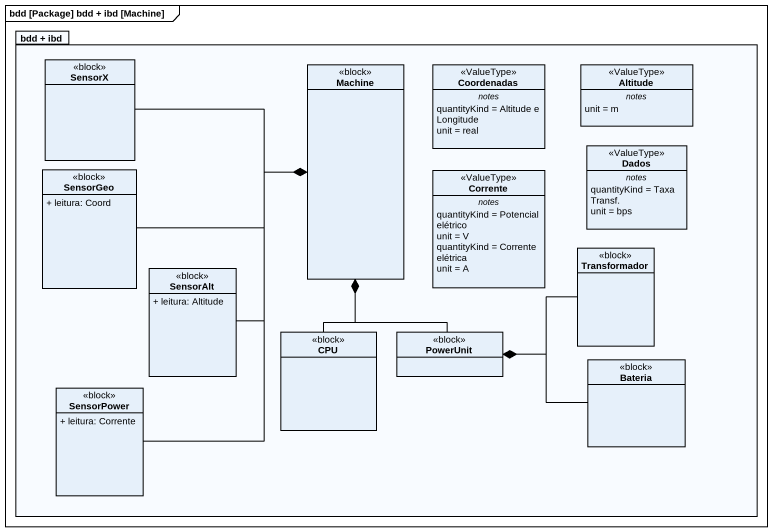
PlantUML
@startuml
mainframe bdd [Package] bdd + ibd [Machine]
hide circle
hide empty members
skinparam classAttributeIconSize 0
package "bdd + ibd" as bdd_ibd {
  class SensorX <<block>>
  class Machine <<block>>
  class Coordenadas <<ValueType>> {
    -- notes --
    quantityKind = Altitude e Longitude
    unit = real
  }
  class Altitude <<ValueType>> {
    -- notes --
    unit = m
  }
  class Dados <<ValueType>> {
    -- notes --
    quantityKind = Taxa Transf.
    unit = bps
  }
  class SensorGeo <<block>> {
    + leitura: Coord
  }
  class Corrente <<ValueType>> {
    -- notes --
    quantityKind = Potencial elétrico
    unit = V
    quantityKind = Corrente elétrica
    unit = A
  }
  class Transformador <<block>>
  class SensorAlt <<block>> {
    + leitura: Altitude
  }
  class CPU <<block>>
  class PowerUnit <<block>>
  class Bateria <<block>>
  class SensorPower <<block>> {
    + leitura: Corrente
  }
}
SensorX -right-* Machine
SensorGeo -right-* Machine
Transformador -left-* PowerUnit
SensorAlt -up-* Machine
CPU -up-* Machine
PowerUnit -up-* Machine
Bateria -left-* PowerUnit
SensorPower -up-* Machine
@enduml
